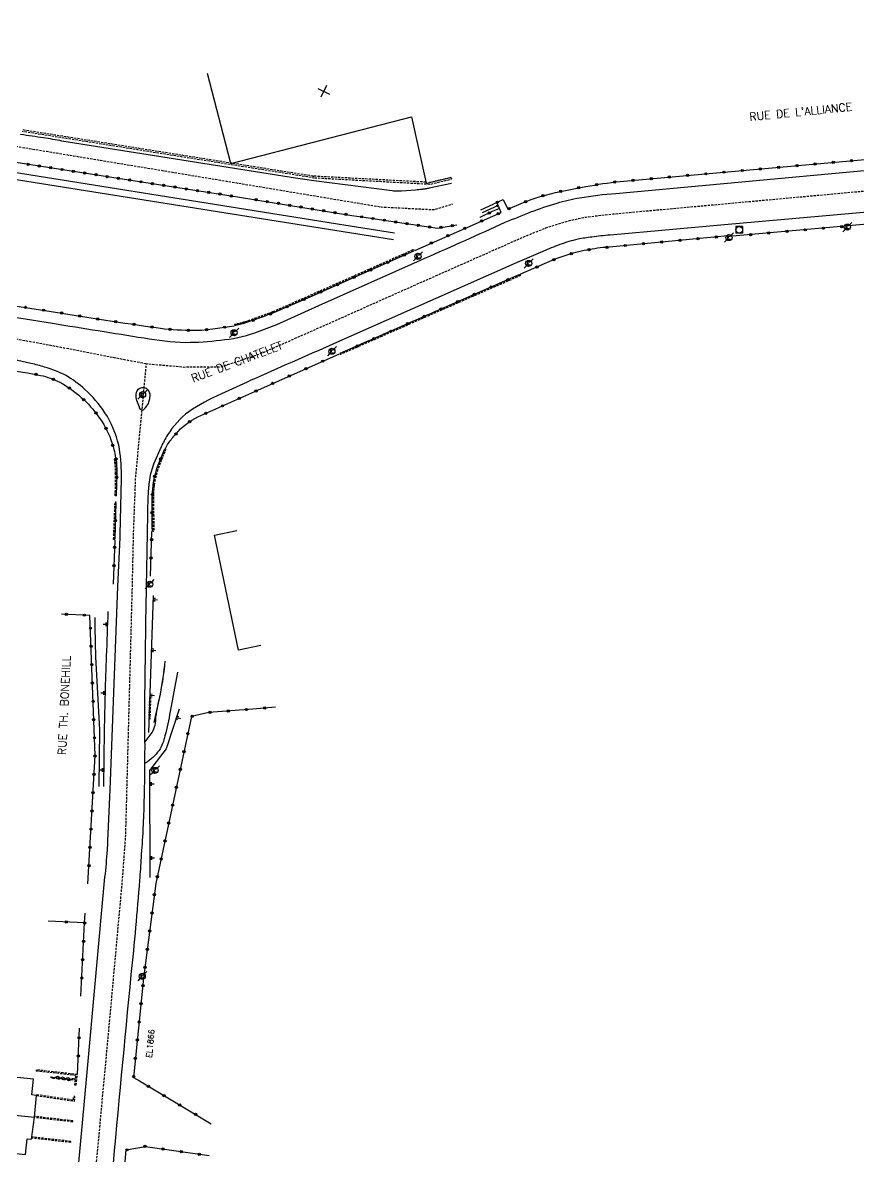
# Model space of a CAD drawing. Header units: millimetres. Extents: x 153000 to 154000, y 121000 to 121988.
# Drawn here: x 153163.5 to 153346.4, y 121670 to 121917.9 of the extents above; entities that cross this region are included whole.
import ezdxf
from ezdxf.enums import TextEntityAlignment as Align

# ---------------------------------------------------------------- set-up
doc = ezdxf.new("R2010")
doc.units = ezdxf.units.MM
doc.linetypes.add('DASHED', pattern=[0.75, 0.5, -0.25])
doc.layers.get('0').update_dxf_attribs({"linetype": 'CONTINUOUS'})
for name, color, linetype in [('W0001', 6, 'DASHED'), ('W0008', 7, 'CONTINUOUS'), ('W0100', 7, 'CONTINUOUS'), ('W0112', 1, 'DASHED'), ('W0211', 2, 'CONTINUOUS'), ('W0310', 3, 'CONTINUOUS'), ('W0322', 7, 'CONTINUOUS'), ('W0420', 7, 'CONTINUOUS'), ('W0471', 7, 'CONTINUOUS'), ('W0700', 7, 'CONTINUOUS'), ('W0984', 7, 'CONTINUOUS'), ('W0989', 7, 'CONTINUOUS'), ('W0991', 7, 'CONTINUOUS'), ('W1102', 7, 'CONTINUOUS')]:
    doc.layers.add(name, color=color, linetype=linetype)
doc.styles.get("Standard").update_dxf_attribs({"font": 'romans.shx', "width": 0.85})

# ---------------------------------------------------------------- blocks, each defined once
blk = doc.blocks.new('t322o')
at = {"color": 0, "linetype": 'Continuous'}
for radius in [0.25, 0.15]:
    blk.add_circle((0, 0), radius, dxfattribs=at)
blk = doc.blocks.new('t991o')
at = {"color": 0, "linetype": 'Continuous'}
for p, q in [((-1, 1), (1, -1)), ((-1, -1), (1, 1))]:
    blk.add_line(p, q, dxfattribs=at)
blk = doc.blocks.new('T471')
for p, q in [((-0.333334, 0.333334), (-0.333334, -0.333334)), ((-0.333334, 0.333334), (0.333334, 0.333334)), ((-0.333334, 0), (0, 0)), ((0.500001, 0.500001), (1.000002, 1.000002)), ((-0.500001, -0.500001), (-1.000002, -1.000002)), ((-0.333334, -0.333334), (0.333334, -0.333334))]:
    blk.add_line(p, q)
blk.add_ellipse((0, 0), major_axis=(0.471405, 0.471405), ratio=1, start_param=5.4977871438, end_param=11.780972451)
blk = doc.blocks.new('T420')
for p, q in [((0.75, 0.75), (-0.75, 0.75)), ((-0.75, 0.75), (-0.75, -0.75)), ((0.75, 0.75), (0.75, -0.75)), ((0.75, -0.75), (-0.75, -0.75))]:
    blk.add_line(p, q)
blk.add_ellipse((0, 0), major_axis=(-0.53, 0.53), ratio=1, start_param=3.926991, end_param=10.210176)
blk = doc.blocks.new('t310o')
at = {"color": 0, "linetype": 'Continuous'}
for centre, start, end in [((-0.5, 0.38), 216.8699, 323.1304), ((0.5, -0.37), 36.8699, 143.1303)]:
    blk.add_arc(centre, 0.625, start, end, dxfattribs=at)
blk = doc.blocks.new('t211o')
at = {"color": 0, "linetype": 'Continuous'}
for p, q in [((-0.29, 0.5), (-0.29, 0)), ((0, 1), (0, 0)), ((0.29, 0.5), (0.29, 0))]:
    blk.add_line(p, q, dxfattribs=at)

msp = doc.modelspace()

# ---------------------------------------------------------------- linework, layer by layer
at = {"layer": 'W0001', "flags": 128}
for points in [[(153000, 121917.94), (153026.31, 121913.35), (153054.62, 121908.42), (153107.97, 121899.86), (153201.13, 121884.45), (153242.01, 121877.64), (153253.44, 121877.06), (153257.63, 121878.33)], [(153455.55, 121891.36), (153431.21, 121891.77), (153401.39, 121887.39), (153382.96, 121884.28), (153305.63, 121877.22), (153292.71, 121876.05), (153286.73, 121875.36), (153282.74, 121874.52), (153277.9, 121872.97), (153273.24, 121871.1), (153261.39, 121865.85), (153241.1, 121856.85), (153229.96, 121851.87), (153216.3, 121845.84), (153213.9, 121844.92), (153206.93, 121842.64), (153198.84, 121842.57), (153190.54, 121843.31), (153188.18, 121818.27), (153187.71, 121805.44), (153187.45, 121793.81), (153186.02, 121740.24), (153185.33, 121730.75), (153182.42, 121698.72), (153171.53, 121581.44), (153170.56, 121570.96), (153170.56, 121570.96)], [(153190.54, 121843.31), (153169.2, 121847.43), (153157.85, 121849.51), (153144.13, 121850.96), (153133.04, 121850.87), (153130.09, 121850.42), (153116.27, 121847.85), (153100.91, 121842.5), (153091.46, 121837.71), (153083.88, 121832.91), (153081.73, 121831.39), (153064.53, 121819.38), (153056.84, 121814.57), (153054.41, 121823.3), (153047.59, 121828.94), (153039.09, 121829.94), (153017.78, 121833.39), (153017.78, 121833.39)]]:
    msp.add_lwpolyline(points, dxfattribs=at)
at = {"layer": 'W0008', "flags": 128}
msp.add_lwpolyline([(153000, 121914.27), (153003.8, 121913.46), (153008.16, 121912.59), (153041.17, 121907.67), (153051.34, 121905.99), (153095.71, 121898.71), (153110.6, 121896.3), (153120.91, 121894.31), (153133.26, 121891.73), (153143.76, 121890.16), (153152.18, 121888.94), (153210.55, 121879.85), (153214.57, 121879.21), (153235.59, 121875.8), (153237.74, 121875.48), (153254.28, 121873.03), (153258.51, 121873.75)], dxfattribs=at)
for points in [[(153257.4, 121882.75), (153252.49, 121881.74, -0.009513), (153251.71, 121881.59, -0.009513), (153250.93, 121881.48, -0.008866), (153250.2, 121881.4, -0.008866), (153249.46, 121881.34), (153246.46, 121881.13, -0.018278), (153245.92, 121881.08, -0.018278), (153245.39, 121881.07, -0.016658), (153244.9, 121881.1, -0.016658), (153244.41, 121881.16), (153227.27, 121883.34), (153225.26, 121883.63), (153223.27, 121883.92), (153172.14, 121892.06, 0.00337), (153170.12, 121892.42, 0.00337), (153168.1, 121892.75, 0.004156), (153165.6, 121893.12, 0.004156), (153163.09, 121893.46, -0.002561)], [(153158.06, 121854.1), (153170.08, 121852.21, 0.0005), (153190.09, 121849, 0.0346), (153199.21, 121848.03, 0.0332), (153206.81, 121848.53, 0.0621), (153214.33, 121850.11), (153219.13, 121851.95), (153228.34, 121856.07), (153250.62, 121866.02), (153251.55, 121866.41, 0.0005), (153269.12, 121874.28, -0.0099), (153274.75, 121876.54, -0.0196), (153280.46, 121878.48, -0.0261), (153285.39, 121879.65, -0.0217), (153293.36, 121880.62), (153383.94, 121888.96, 0.0689)], [(153361.54, 121877.69), (153317.9, 121873.83), (153292.06, 121871.49, 0.0097), (153288.07, 121871.06, 0.0202), (153285.03, 121870.57, 0.0345), (153281.06, 121869.41, 0.0139), (153277.37, 121867.91), (153271.24, 121865.3), (153231.58, 121847.68, 0.0027), (153213.47, 121839.73, 0.001), (153207.04, 121836.75, 0.053), (153199.86, 121832.83, 0.0914), (153195.23, 121827.78, 0.0362), (153193.85, 121825.16), (153192.19, 121821.38, 0.0696), (153191.22, 121817.49, 0.0275), (153190.96, 121814.41), (153190.87, 121810.89, 0.0023), (153190.58, 121794.94, 0.0037), (153190.19, 121765.67, -0.014), (153189.85, 121741.43, -0.0025), (153189.65, 121738.4, 0.0002), (153189.45, 121735.38, -0.0013), (153189.11, 121730.4, -0.0067), (153187.23, 121709.8, 0.0014), (153183.06, 121665.82, 0.0016)], [(153173.88, 121647.29), (153177.61, 121687.63), (153181.55, 121731.09, 0.0078), (153182.1, 121737.02, 0.0052), (153182.19, 121739.05), (153182.69, 121750.21), (153184.32, 121792.68), (153184.37, 121794.67, 0.0104), (153185.15, 121819.04, 0.0492), (153184.55, 121825.54, 0.0903), (153181.55, 121832.62, 0.064), (153177.14, 121837.73, 0.0584), (153173.05, 121840.75, 0.0541), (153168.32, 121842.64, 0.0134), (153165.36, 121843.42, 0.0187), (153157.65, 121844.96, 0.0152)], [(153191.39, 121836.77, -0.0471), (153191.17, 121835.19, -0.0447), (153190.98, 121834.69, -0.0342), (153190.32, 121833.7, -0.1945), (153189.8, 121833.19, -0.1629), (153189.47, 121833.25, -0.1717), (153189.07, 121833.86, -0.0158), (153188.53, 121835.3, -0.1103), (153188.35, 121836.68, -0.2418), (153189.16, 121838.03, -0.136), (153190.03, 121838.1, -0.2485), (153191, 121837.62), (153191.39, 121836.77), (153191.39, 121836.77)], [(153190.37, 121760.64), (153191.87, 121762.74, 0.1245), (153192.71, 121766.06, -0.0206), (153193.69, 121771.18, 0.019), (153194.74, 121778.32), (153194.74, 121778.32)], [(153197.42, 121775.93), (153195.82, 121767.27, -0.0194), (153194.68, 121762, -0.0815), (153193.39, 121758.79, -0.0857), (153190.39, 121756.01), (153190.39, 121756.01)]]:
    msp.add_lwpolyline(points, format="xyb", dxfattribs=at)
at = {"layer": 'W0100'}
for q in [(153264.05, 121876.38), (153267.15, 121877.9), (153267.26, 121877.66)]:
    msp.add_line((153267.59, 121877.96), q, dxfattribs=at)
at = {"layer": 'W0100', "flags": 128}
for points in [[(153203.94, 121906.88), (153208.95, 121887.52), (153209.05, 121887.14), (153248.6, 121897.38), (153251.79, 121882.84), (153252.27, 121882.94), (153257.17, 121884.05)], [(153267.9, 121877.29), (153267.28, 121878.62), (153267.28, 121878.62)], [(153215.63, 121781.74), (153210.74, 121780.73), (153205.53, 121805.86), (153210.43, 121806.87), (153210.43, 121806.87)], [(153159.2, 121670.94), (153164.17, 121670.42), (153164.53, 121673.89), (153165.49, 121673.79), (153166.1, 121678.56), (153166.58, 121683.34), (153165.53, 121683.45), (153165.89, 121686.91), (153160.92, 121687.43), (153160.92, 121687.43)]]:
    msp.add_lwpolyline(points, dxfattribs=at)
at = {"layer": 'W0112'}
for p, q in [((153218.32, 121854.76), (153249.09, 121868.36)), ((153218.42, 121854.53), (153249.19, 121868.13)), ((153272.37, 121862.87), (153232.98, 121845.62)), ((153272.47, 121862.64), (153233.08, 121845.39)), ((153212.88, 121852.8), (153218.33, 121854.76)), ((153212.97, 121852.57), (153218.42, 121854.53)), ((153209.88, 121852), (153210.49, 121852.14)), ((153209.93, 121851.75), (153210.55, 121851.89)), ((153210.49, 121852.14), (153211.1, 121852.28)), ((153210.55, 121851.89), (153211.16, 121852.04)), ((153211.1, 121852.28), (153211.7, 121852.44)), ((153211.16, 121852.04), (153211.77, 121852.19)), ((153211.7, 121852.44), (153212.3, 121852.61)), ((153211.77, 121852.19), (153212.37, 121852.37)), ((153212.3, 121852.61), (153212.88, 121852.8)), ((153212.37, 121852.37), (153212.97, 121852.57)), ((153194.39, 121824.12), (153194.14, 121823.52)), ((153194.65, 121824.71), (153194.39, 121824.12)), ((153194.88, 121824.61), (153194.62, 121824.02)), ((153183.71, 121821.96), (153183.64, 121822.63)), ((153183.79, 121821.3), (153183.71, 121821.96)), ((153183.96, 121821.99), (153183.89, 121822.65)), ((153184.03, 121821.32), (153183.96, 121821.99)), ((153193.4, 121821.73), (153193.14, 121821.02)), ((153193.64, 121821.64), (153193.38, 121820.94)), ((153193.64, 121822.33), (153193.4, 121821.73)), ((153193.88, 121822.93), (153193.64, 121822.33)), ((153193.87, 121822.24), (153193.64, 121821.64)), ((153194.11, 121822.83), (153193.87, 121822.24)), ((153194.14, 121823.52), (153193.88, 121822.93)), ((153194.37, 121823.42), (153194.11, 121822.83)), ((153194.62, 121824.02), (153194.37, 121823.42)), ((153183.84, 121820.63), (153183.79, 121821.3)), ((153183.79, 121814.48), (153183.88, 121819.32)), ((153183.87, 121819.98), (153183.84, 121820.63)), ((153183.88, 121819.32), (153183.87, 121819.98)), ((153184.09, 121820.65), (153184.03, 121821.32)), ((153184.04, 121814.48), (153184.13, 121819.31)), ((153184.12, 121819.98), (153184.09, 121820.65)), ((153184.13, 121819.31), (153184.12, 121819.98)), ((153192.68, 121819.58), (153192.48, 121818.85)), ((153192.9, 121820.3), (153192.68, 121819.58)), ((153192.92, 121819.51), (153192.73, 121818.79)), ((153193.14, 121821.02), (153192.9, 121820.3)), ((153193.14, 121820.23), (153192.92, 121819.51)), ((153193.38, 121820.94), (153193.14, 121820.23)), ((153192.06, 121816.74), (153191.98, 121816.11)), ((153192.16, 121817.38), (153192.06, 121816.74)), ((153192.31, 121818.12), (153192.16, 121817.38)), ((153192.31, 121816.71), (153192.23, 121816.08)), ((153192.48, 121818.85), (153192.31, 121818.12)), ((153192.41, 121817.33), (153192.31, 121816.71)), ((153192.56, 121818.07), (153192.41, 121817.33)), ((153192.73, 121818.79), (153192.56, 121818.07)), ((153191.9, 121814.83), (153191.89, 121814.18)), ((153191.89, 121814.18), (153192.01, 121806.66)), ((153191.93, 121815.47), (153191.9, 121814.83)), ((153191.98, 121816.11), (153191.93, 121815.47)), ((153192.15, 121814.82), (153192.14, 121814.19)), ((153192.14, 121814.19), (153192.26, 121806.67)), ((153192.18, 121815.45), (153192.15, 121814.82)), ((153192.23, 121816.08), (153192.18, 121815.45)), ((153183.44, 121804.95), (153183.75, 121813.09)), ((153183.69, 121804.94), (153184, 121813.08)), ((153191.28, 121770.5), (153191.12, 121765.63)), ((153191.53, 121770.49), (153191.37, 121765.62)), ((153175.19, 121687.71), (153166.48, 121688.69)), ((153175.47, 121687.93), (153166.51, 121688.94)), ((153174.98, 121685.59), (153175.19, 121687.71)), ((153175.23, 121685.56), (153175.47, 121687.93)), ((153166.58, 121683.32), (153174.86, 121682.11)), ((153166.61, 121683.57), (153174.64, 121682.39)), ((153174.64, 121682.39), (153174.72, 121683.11)), ((153174.86, 121682.11), (153174.97, 121683.08)), ((153174.48, 121677.54), (153166.1, 121678.5)), ((153174.51, 121677.79), (153166.12, 121678.75)), ((153174.05, 121673.04), (153165.52, 121674.02)), ((153174.08, 121673.29), (153165.55, 121674.26))]:
    msp.add_line(p, q, dxfattribs=at)
at = {"layer": 'W0112', "flags": 128}
for points in [[(153227.11, 121884.39), (153227.05, 121884.02), (153170.56, 121893.02), (153163.51, 121894.14)], [(153227.1, 121884.37), (153170.61, 121893.37), (153163.56, 121894.49)], [(153227.03, 121884.4), (153227.02, 121884.04), (153252.79, 121882.64), (153257.47, 121883.76), (153257.38, 121884.1), (153252.75, 121883), (153252.59, 121883.01)], [(153251.74, 121883.06), (153227.03, 121884.38)]]:
    msp.add_lwpolyline(points, dxfattribs=at)
at = {"layer": 'W0112'}
for points in [[(153249.19, 121868.13), (153249.09, 121868.36)], [(153272.47, 121862.64), (153272.37, 121862.87)], [(153209.88, 121852), (153209.93, 121851.75)], [(153232.98, 121845.62), (153233.08, 121845.39)], [(153194.88, 121824.61), (153194.65, 121824.71)], [(153183.64, 121822.63), (153183.89, 121822.65)], [(153184.04, 121814.48), (153183.79, 121814.48)], [(153184, 121813.08), (153183.75, 121813.09)], [(153183.69, 121804.94), (153183.44, 121804.95)], [(153192.26, 121806.67), (153192.01, 121806.66)], [(153191.28, 121770.5), (153191.53, 121770.49)], [(153191.37, 121765.62), (153191.12, 121765.63)], [(153166.51, 121688.94), (153166.48, 121688.69)], [(153175.23, 121685.56), (153174.98, 121685.59)], [(153166.58, 121683.34), (153166.61, 121683.57)], [(153174.97, 121683.08), (153174.72, 121683.11)], [(153174.48, 121677.54), (153174.51, 121677.79)], [(153174.05, 121673.04), (153174.08, 121673.29)]]:
    msp.add_lwpolyline(points, dxfattribs=at)
at = {"layer": 'W0211', "flags": 128}
for points in [[(153192.1, 121792.71), (153191.09, 121762.69), (153191.09, 121762.69)], [(153197.76, 121767.83), (153194.93, 121759.16), (153191.28, 121754.42), (153191.37, 121730.97), (153191.37, 121730.97)]]:
    msp.add_lwpolyline(points, dxfattribs=at)
for points in [[(153179.36, 121787.88, 0.0133), (153179.5, 121779.24), (153180.32, 121763.27), (153180.17, 121750.88), (153180.17, 121750.88)], [(153181.32, 121750.87), (153181.46, 121763.14, -0.0063), (153181.9, 121779.39, -0.0008), (153182.28, 121789.19), (153182.28, 121789.19)], [(153192.28, 121764.89), (153193.68, 121771.12, 0.0275), (153194.74, 121778.32), (153194.74, 121778.32)]]:
    msp.add_lwpolyline(points, format="xyb", dxfattribs=at)
at = {"layer": 'W0310', "flags": 128}
msp.add_lwpolyline([(153169.54, 121687.45), (153174.61, 121686.75), (153174.61, 121686.75)], dxfattribs=at)
at = {"layer": 'W0322', "flags": 128}
for points in [[(153051.34, 121905.99), (153095.71, 121898.71), (153110.6, 121896.3), (153120.91, 121894.31), (153133.26, 121891.73), (153143.76, 121890.16), (153152.18, 121888.94), (153210.55, 121879.85)], [(153214.57, 121879.21), (153235.59, 121875.8)], [(153249.31, 121868.12), (153268.21, 121876.46), (153267.9, 121877.29), (153266.27, 121876.64), (153263.55, 121875.37), (153263.55, 121875.37)], [(153237.74, 121875.48), (153254.28, 121873.03), (153258.51, 121873.75)], [(153361.99, 121874.98), (153349.1, 121873.92), (153318.82, 121871.23), (153318.82, 121871.23)], [(153233.11, 121845.65), (153272.17, 121862.85), (153272.17, 121862.85)], [(153183.93, 121812.95), (153183.69, 121805.05), (153183.69, 121805.05)], [(153183.72, 121804.8), (153183.37, 121795.18), (153183.37, 121795.18)], [(153191.51, 121796.9), (153191.83, 121806.65), (153191.83, 121806.65)], [(153177.8, 121729.59), (153179.39, 121757.67), (153178.27, 121788.31), (153172.03, 121788.62), (153172.03, 121788.62)], [(153218.89, 121768.23), (153213.9, 121767.85), (153204.28, 121767.12), (153200.48, 121766.24), (153192.68, 121729.66), (153190.01, 121709.01), (153187.78, 121687.29), (153189.07, 121686.52), (153204.8, 121677.17), (153204.8, 121677.17)], [(153176.28, 121705.06), (153177.08, 121721.08), (153177.24, 121723.23), (153177.24, 121723.23)], [(153177.08, 121721.08), (153169.09, 121721.48), (153169.09, 121721.48)], [(153175.55, 121687.94), (153175.94, 121698.02), (153175.94, 121698.02)], [(153180.25, 121607.88), (153185.62, 121664.62), (153186.2, 121671.42), (153190.38, 121672.21), (153204.35, 121670.18), (153204.35, 121670.18)]]:
    msp.add_lwpolyline(points, dxfattribs=at)
for points in [[(153263.8, 121877), (153266.52, 121878.27), (153268.69, 121879.28), (153269.7, 121877.15), (153272.63, 121878.4, -0.0339), (153277.92, 121880.23, -0.0229), (153286.75, 121882.1, -0.0219), (153294.3, 121883.22), (153359.96, 121889.1), (153382.04, 121891.19), (153382.04, 121891.19)], [(153317.85, 121871.34), (153291.11, 121868.81, 0.0272), (153286.41, 121868.1, 0.0517), (153279.31, 121865.92), (153272.44, 121862.93), (153272.44, 121862.93)], [(153249.04, 121868.01), (153226.35, 121857.95), (153218.41, 121854.52, -0.0284), (153212.96, 121852.56, -0.0049), (153210.13, 121851.74), (153210.13, 121851.74)], [(153110.94, 121861.44), (153110.99, 121861.4), (153134.97, 121858.92), (153157.99, 121856.55), (153159.49, 121856.37), (153170.7, 121854.67, 0.0065), (153192.77, 121851.25, 0.0288), (153200.12, 121850.67, 0.0372), (153205.13, 121850.98), (153209.85, 121851.65), (153209.85, 121851.65)], [(153066.62, 121812.48, -0.0106), (153088.92, 121827.92, -0.0173), (153096.02, 121832.28, -0.0335), (153106.89, 121837.35, -0.034), (153118.4, 121841.06, -0.0362), (153135.62, 121843.66, -0.0382), (153141.29, 121843.89), (153150.29, 121843.36), (153157.59, 121842.37), (153164.63, 121841.37), (153167.44, 121840.81, -0.07), (153171.66, 121839.29, -0.0628), (153176.36, 121835.99, -0.0565), (153180.22, 121831.7, -0.0952), (153183.5, 121824.63, -0.0138), (153183.88, 121822.75), (153183.88, 121822.75)], [(153194.77, 121824.79, -0.0197), (153195.43, 121825.96, -0.0462), (153197.05, 121827.97, -0.1001), (153201.86, 121831.74), (153214.32, 121837.3), (153232.83, 121845.54), (153232.83, 121845.54)], [(153191.91, 121806.77, -0.0145), (153191.9, 121814.19, -0.0293), (153192.16, 121817.37, -0.0607), (153193.41, 121821.74), (153194.6, 121824.58), (153194.6, 121824.58)], [(153183.97, 121822.55, -0.0287), (153184.12, 121819.31), (153183.97, 121814.51), (153183.97, 121814.51)]]:
    msp.add_lwpolyline(points, format="xyb", dxfattribs=at)
at = {"layer": 'W0700'}
for p, q in [((153233.81, 121873.68), (153077.65, 121898.57)), ((153244.66, 121870.42), (153077.42, 121897.05))]:
    msp.add_line(p, q, dxfattribs=at)
at = {"layer": 'W0700', "flags": 128}
msp.add_lwpolyline([(153244.89, 121871.91), (153233.81, 121873.68)], dxfattribs=at)
at = {"layer": 'W1102', "flags": 128}
msp.add_lwpolyline([(153156.16, 121679.6), (153166.1, 121678.56), (153166.1, 121678.56)], dxfattribs=at)

# ---------------------------------------------------------------- block references
at = {"layer": 'W0211'}
for p, rotation in [((153192.07, 121791.71), 268.072107248101), ((153182.17, 121786.38), 87.69906263395893), ((153191.7, 121780.64), 268.072107247489), ((153181.63, 121771.36), 88.23476100271982), ((153191.36, 121770.78), 268.0721072482636), ((153197.16, 121766.01), 251.927149577253), ((153181.36, 121754.57), 89.33407693939066), ((153191.29, 121751.44), 270.2231031919003), ((153191.35, 121735.2), 270.2231031921627)]:
    msp.add_blockref('t211o', p, dxfattribs=dict(at, rotation=rotation))
at = {"layer": 'W0310', "rotation": 352.170161193493}
for p in [(153170.68, 121687.29), (153171.83, 121687.13), (153172.97, 121686.98), (153174.11, 121686.82)]:
    msp.add_blockref('t310o', p, dxfattribs=at)
at = {"layer": 'W0322'}
for p, rotation in [((153164.74, 121886.98), 351.1491319874964), ((153167.21, 121886.6), 351.1491319874964), ((153169.68, 121886.22), 351.1491319874964), ((153172.15, 121885.83), 351.1491319874964), ((153324.97, 121885.97), 5.122708299728015), ((153328.96, 121886.32), 5.122708299728015), ((153332.94, 121886.68), 5.122708299728015), ((153336.92, 121887.04), 5.122708299728015), ((153340.91, 121887.39), 5.122708299728015), ((153344.89, 121887.75), 5.122708299728015), ((153174.62, 121885.45), 351.1491319874964), ((153177.09, 121885.06), 351.1491319874964), ((153179.56, 121884.68), 351.1491319874964), ((153182.03, 121884.29), 351.1491319874964), ((153184.5, 121883.91), 351.1491319874964), ((153186.97, 121883.52), 351.1491319874964), ((153297.08, 121883.47), 5.122708299728015), ((153301.07, 121883.82), 5.122708299728015), ((153305.05, 121884.18), 5.122708299728015), ((153309.04, 121884.54), 5.122708299728015), ((153313.02, 121884.89), 5.122708299728015), ((153317, 121885.25), 5.122708299728015), ((153320.99, 121885.61), 5.122708299728015), ((153189.44, 121883.14), 351.1491319874964), ((153191.91, 121882.75), 351.1491319874964), ((153194.38, 121882.37), 351.1491319874964), ((153196.85, 121881.98), 351.1491319874964), ((153199.32, 121881.6), 351.1491319874964), ((153201.79, 121881.21), 351.1491319874964), ((153204.26, 121880.83), 351.1491319874964), ((153281.28, 121881.04), 12.55643691454247), ((153285.2, 121881.83), 10.23110966289489), ((153289.14, 121882.52), 9.353334964157964), ((153293.1, 121883.08), 6.721582184506829), ((153206.73, 121880.45), 351.1491319874964), ((153209.2, 121880.06), 351.1491319874964), ((153214.57, 121879.21), 350.7967482367428), ((153217.04, 121878.81), 350.7967482367428), ((153219.51, 121878.41), 350.7967482367428), ((153267.42, 121878.69), 25.07916943283642), ((153273.61, 121878.8), 21.44987711320669), ((153277.4, 121880.08), 15.90652403203157), ((153221.97, 121878.01), 350.7967482367428), ((153224.44, 121877.61), 350.7967482367428), ((153226.91, 121877.21), 350.7967482367428), ((153229.38, 121876.81), 350.7967482367428), ((153231.85, 121876.41), 350.7967482367428), ((153234.31, 121876.01), 350.7967482367428), ((153265.63, 121876.34), 205.0787360488477), ((153267.61, 121876.19), 23.79434374117825), ((153269.93, 121877.25), 23.16481222494927), ((153237.74, 121875.48), 351.559619761491), ((153240.22, 121875.12), 351.559619761491), ((153242.69, 121874.75), 351.559619761491), ((153245.16, 121874.38), 351.559619761491), ((153247.64, 121874.01), 351.559619761491), ((153250.11, 121873.65), 351.559619761491), ((153257.52, 121873.58), 9.6739540521344), ((153263.95, 121874.58), 23.79434374117825), ((153342.73, 121873.35), 185.0830118388076), ((153252.58, 121873.28), 351.559619761491), ((153255.05, 121873.16), 9.6739540521344), ((153256.63, 121871.35), 23.79434374117825), ((153260.29, 121872.97), 23.79434374117825), ((153315.31, 121871.1), 185.4067308298492), ((153322.8, 121871.58), 185.0830118388076), ((153326.79, 121871.94), 185.0830118388076), ((153330.77, 121872.29), 185.0830118388076), ((153334.76, 121872.64), 185.0830118388076), ((153338.74, 121873), 185.0830118388076), ((153252.97, 121869.74), 23.79434374117825), ((153291.42, 121868.84), 185.4067308298492), ((153295.4, 121869.21), 185.4067308298492), ((153299.38, 121869.59), 185.4067308298492), ((153303.36, 121869.97), 185.4067308298492), ((153307.35, 121870.35), 185.4067308298492), ((153311.33, 121870.72), 185.4067308298492), ((153247.02, 121867.12), 203.9087700221792), ((153279.78, 121866.11), 202.2280251740016), ((153283.56, 121867.41), 195.8572544659531), ((153287.45, 121868.3), 190.2936106771478), ((153239.71, 121863.87), 203.9087700221792), ((153243.37, 121865.5), 203.9087700221792), ((153276.1, 121864.52), 203.4995404628779), ((153236.05, 121862.25), 203.9087700221792), ((153269.71, 121861.77), 23.76915083060023), ((153228.74, 121859.01), 203.9087700221792), ((153232.4, 121860.63), 203.9087700221792), ((153262.39, 121858.54), 23.76915083060023), ((153266.05, 121860.16), 23.76915083060023), ((153225.08, 121857.4), 203.3774436903889), ((153258.73, 121856.93), 23.76915083060023), ((153164.16, 121855.66), 351.4056234477884), ((153168.11, 121855.07), 351.4056234477884), ((153172.06, 121854.45), 350.5222318565141), ((153176.01, 121853.8), 350.7890008642422), ((153217.73, 121854.24), 202.1876199794667), ((153221.41, 121855.81), 203.3774436903889), ((153251.41, 121853.71), 23.76915083060023), ((153255.07, 121855.32), 23.76915083060023), ((153179.96, 121853.16), 351.0557698719703), ((153183.91, 121852.55), 351.3225388796983), ((153187.87, 121851.96), 351.5893078874263), ((153191.83, 121851.38), 351.8560768951545), ((153207.75, 121851.35), 8.044446308606622), ((153213.97, 121852.87), 197.6988676451614), ((153247.75, 121852.1), 23.76915083060023), ((153195.8, 121850.91), 354.933101380097), ((153199.79, 121850.68), 358.511038640353), ((153203.79, 121850.83), 5.538139667165027), ((153240.43, 121848.87), 23.76915083060023), ((153244.09, 121850.48), 23.76915083060023), ((153236.77, 121847.26), 23.76915083060023), ((153229.19, 121843.92), 24.0018882343512), ((153225.53, 121842.29), 24.0018882343512), ((153166.43, 121841.01), 348.6900675258656), ((153170.27, 121839.94), 337.6337686755866), ((153218.23, 121839.04), 24.0018882343512), ((153221.88, 121840.67), 24.0018882343512), ((153173.77, 121838.02), 325.9747428732961), ((153214.57, 121837.41), 24.0018882343512), ((153176.88, 121835.51), 316.8332597855137), ((153207.26, 121834.15), 24.04067030985732), ((153210.92, 121835.78), 24.04067030985732), ((153179.58, 121832.56), 307.8879543472618), ((153203.61, 121832.52), 24.04067030985732), ((153181.76, 121829.21), 297.6673373944092), ((153200.07, 121830.68), 34.41070704031095), ((153197.1, 121828.02), 49.26581107244541), ((153183.26, 121825.51), 286.5740213387862), ((153183.98, 121822.5), 275.8425856567617), ((153193.73, 121822.5), 67.27126468937874), ((153184.1, 121818.51), 268.2577497480556), ((153192.43, 121818.73), 76.80097478381592), ((153191.92, 121814.76), 87.35787351152985), ((153183.81, 121809.05), 268.3110077736781), ((153191.85, 121810.77), 89.99954040581338), ((153191.78, 121804.89), 88.13172168191423), ((153183.66, 121803.18), 267.8753340006896), ((153183.51, 121799.18), 267.8753340006896), ((153191.64, 121800.89), 88.13172168191423), ((153173.07, 121788.57), 177.1844883614409), ((153177.06, 121788.37), 177.1844883614409), ((153178.38, 121785.53), 92.0797233853202), ((153178.52, 121781.53), 92.0797233853202), ((153178.67, 121777.53), 92.0797233853202), ((153178.81, 121773.54), 92.0797233853202), ((153178.96, 121769.54), 92.0797233853202), ((153204.53, 121767.14), 184.3437870196697), ((153208.51, 121767.44), 184.3437870196697), ((153212.5, 121767.74), 184.3437870196697), ((153216.49, 121768.05), 184.3437751089778), ((153179.1, 121765.54), 92.0797233853202), ((153200.62, 121766.27), 193.0752210341153), ((153199.68, 121762.46), 257.9634818255626), ((153179.25, 121761.55), 92.0797233853202), ((153179.38, 121757.55), 86.76540765631843), ((153198.85, 121758.55), 257.9634818255626), ((153198.01, 121754.64), 257.9634818255626), ((153179.15, 121753.55), 86.76540765631843), ((153178.93, 121749.56), 86.76540765631843), ((153197.18, 121750.73), 257.9634818255626), ((153178.7, 121745.57), 86.76540765631843), ((153196.34, 121746.82), 257.9634818255626), ((153195.51, 121742.9), 257.9634818255626), ((153178.48, 121741.57), 86.76540765631843), ((153178.25, 121737.58), 86.76540765631843), ((153194.67, 121738.99), 257.9634818255626), ((153193.84, 121735.08), 257.9634818255626), ((153178.03, 121733.59), 86.76540765631843), ((153193.01, 121731.17), 257.9634818255626), ((153192.37, 121727.22), 262.618420284062), ((153191.85, 121723.25), 262.618420284062), ((153173.09, 121721.28), 177.1340182583665), ((153177.08, 121721.08), 177.1340182583665), ((153177.08, 121721.04), 87.1336183322923), ((153191.34, 121719.29), 262.618420284062), ((153176.88, 121717.04), 87.1336183322923), ((153190.83, 121715.32), 262.618420284062), ((153176.68, 121713.05), 87.1336183322923), ((153190.31, 121711.35), 262.618420284062), ((153176.48, 121709.05), 87.1336183322923), ((153189.84, 121707.38), 264.1439328829971), ((153189.43, 121703.4), 264.1439328829971), ((153189.03, 121699.42), 264.1439328829971), ((153175.86, 121695.94), 87.80786236137632), ((153188.62, 121695.44), 264.1439328829971), ((153175.7, 121691.94), 87.80786236137632), ((153188.21, 121691.47), 264.1439328829971), ((153187.8, 121687.49), 264.1439328829971), ((153191.05, 121685.35), 329.2531634689615), ((153194.49, 121683.3), 329.2531634689615), ((153197.92, 121681.26), 329.2531634689615), ((153201.36, 121679.21), 329.2531634689615), ((153186.39, 121671.45), 10.7182068348494), ((153190.32, 121672.2), 10.7182068348494), ((153194.27, 121671.64), 351.7303932777591), ((153198.23, 121671.07), 351.7303932777591), ((153202.19, 121670.49), 351.7303932777591)]:
    msp.add_blockref('t322o', p, dxfattribs=dict(at, rotation=rotation))
at = {"layer": 'W0420'}
msp.add_blockref('T420', (153320.32, 121872.64), dxfattribs=at)
at = {"layer": 'W0471'}
for p in [(153343.98, 121873.23), (153318.08, 121870.95), (153250.03, 121866.84), (153274.25, 121865.29), (153209.8, 121850.12), (153231.2, 121846.09), (153189.76, 121836.59), (153191.34, 121795.14), (153192.49, 121754.42), (153189.71, 121709.42)]:
    msp.add_blockref('T471', p, dxfattribs=at)
at = {"layer": 'W0991', "rotation": 289.1532620609057}
msp.add_blockref('t991o', (153229.43, 121902.94), dxfattribs=at)

# ---------------------------------------------------------------- texts
at = {"layer": 'W0984'}
msp.add_text('EL1866', height=1.25, rotation=84.5219, dxfattribs=at).set_placement((153191.47, 121694.69), align=Align.MIDDLE)
at = {"layer": 'W0989'}
for s, rotation, p in [("RUE DE L'ALLIANCE", 5.7083, (153333.79, 121898.47)), ('RUE DE CHATELET', 20.5847, (153210.41, 121843.78)), ('RUE TH. BONEHILL', 87.312, (153172.63, 121768.66))]:
    msp.add_text(s, height=1.75, rotation=rotation, dxfattribs=at).set_placement(p, align=Align.MIDDLE)

doc.saveas('drawing.dxf')
